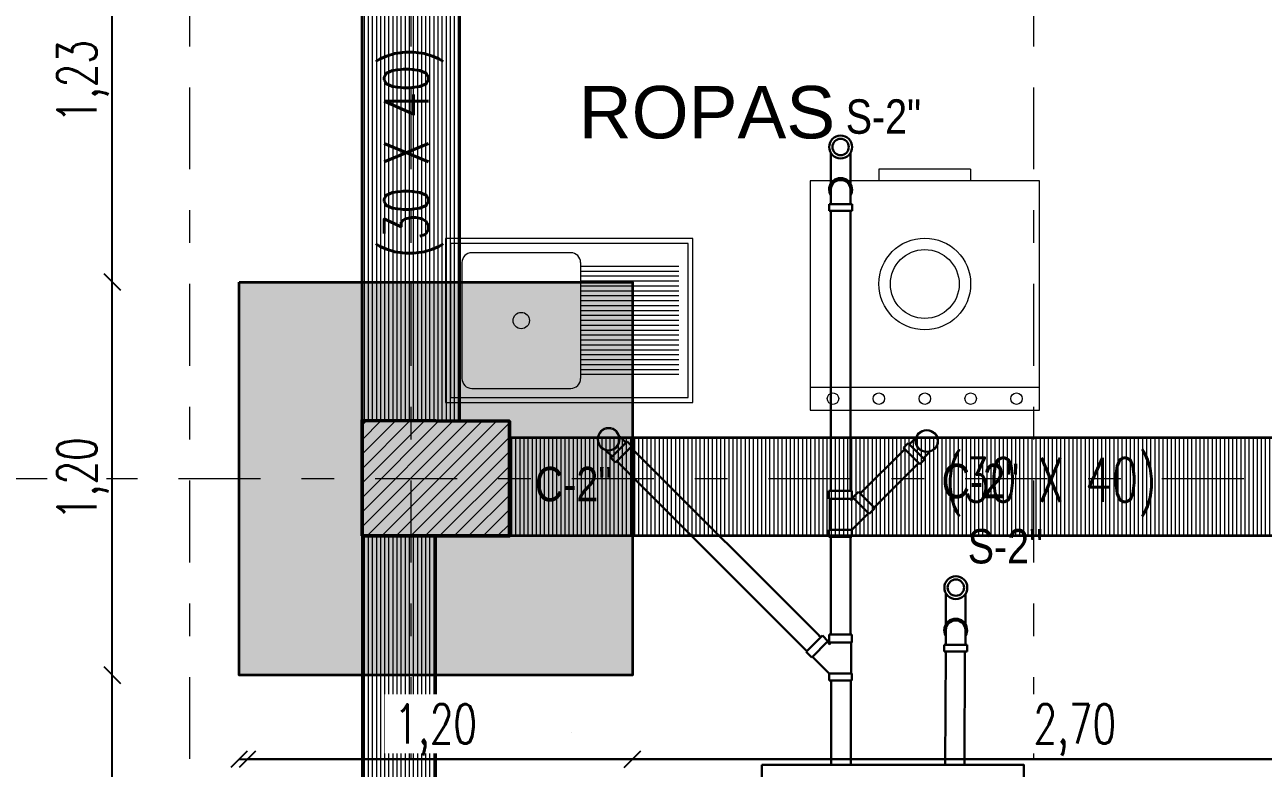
# Model space of a CAD drawing. Header units: metres. Extents: x -50 to 76, y -61 to 14.
# Drawn here: x -46.885 to -43.106, y 0.541 to 2.81 of the extents above; entities that cross this region are included whole.
import ezdxf

# ---------------------------------------------------------------- set-up
doc = ezdxf.new("R2010")
doc.units = ezdxf.units.M
doc.header["$MEASUREMENT"] = 0
doc.linetypes.add('CENTERX2', pattern=[4, 2.5, -0.5, 0.5, -0.5])
doc.linetypes.add('DASHDOT2', pattern=[0.5, 0.25, -0.125, 0, -0.125])
doc.layers.add('1 BAN', color=57, linetype='Continuous')
for name, color, linetype, lineweight in [('1 COLUMNAS', 1, 'Continuous', 50), ('1 MUEBLES', 46, 'Continuous', 18), ('1 TEXTOS', 4, 'Continuous', 20), ('_TXT1', 7, 'Continuous', 0), ('A. NEGRAS', 3, 'Continuous', 30), ('ACHUR', 4, 'Continuous', 15), ('CORTE', 6, 'Continuous', 35), ('COTAS', 251, 'Continuous', 35), ('EJES', 251, 'CENTERX2', 0), ('RELLENOS', 185, 'Continuous', 0), ('TEXTURA', 1, 'Continuous', 0)]:
    doc.layers.add(name, color=color, linetype=linetype, lineweight=lineweight)
doc.styles.add('Estilo_Generado_1', font='arial.ttf')
doc.styles.add('jairo', font='ARIALN.TTF')
doc.styles.add('ROMANS', font='romans', dxfattribs={"width": 0.7})
doc.dimstyles.new('Copy of ISO-25', dxfattribs={"dimtxt": 0.12, "dimasz": 0.05, "dimexe": 1.25, "dimexo": 0.625, "dimgap": 0.018, "dimtad": 1, "dimzin": 4, "dimtxsty": 'ROMANS', "dimblk": 'OBLIQUE', "dimcen": 2.5, "dimse1": 1, "dimse2": 1, "dimclrd": 251, "dimclrt": 14, "dimadec": 0, "dimazin": 0, "dimtfac": 1, "dimtix": 1, "dimtmove": 0, "dimatfit": 3, "dimldrblk": 'OBLIQUE', "dimfxl": 1, "dimtfill": 1, "dimarcsym": 0})
pattern_1 = [(90, (-1833.924058, 1025.599969), (-0.0125, 0), [])]

# ---------------------------------------------------------------- blocks, each defined once
blk = doc.blocks.new('_Oblique')
at = {"color": 0, "linetype": 'ByBlock', "lineweight": -2}
blk.add_line((-0.5, -0.5), (0.5, 0.5), dxfattribs=at)
blk = doc.blocks.new('*D198')
at = {"layer": 'COTAS', "color": 251, "lineweight": -2, "transparency": 16777216}
blk.add_line((-46.2314, 0.5685), (-45.0314, 0.5685), dxfattribs=at)
at = {"layer": 'Defpoints', "color": 0, "transparency": 16777216}
for p in [(-46.2314, 0.825), (-45.0314, 0.825), (-45.0314, 0.5685)]:
    blk.add_point(p, dxfattribs=at)
at = {"layer": 'COTAS', "color": 251, "lineweight": -2, "transparency": 16777216, "xscale": 0.05, "yscale": 0.05, "zscale": 0.05, "rotation": 180}
blk.add_blockref('_Oblique', (-46.2314, 0.5685), dxfattribs=at)
at = {"layer": 'COTAS', "color": 251, "lineweight": -2, "transparency": 16777216, "xscale": 0.05, "yscale": 0.05, "zscale": 0.05}
blk.add_blockref('_Oblique', (-45.0314, 0.5685), dxfattribs=at)
at = {"layer": 'COTAS', "color": 14, "transparency": 16777216, "insert": (-45.6314, 0.6579), "char_height": 0.12, "attachment_point": 5, "style": 'ROMANS', "bg_fill": 3, "box_fill_scale": 1.25, "bg_fill_color": 256, "bg_fill_true_color": 13158600, "bg_fill_transparency": 0}
blk.add_mtext('1,20', dxfattribs=at)
blk = doc.blocks.new('*D199')
at = {"layer": 'COTAS', "color": 251, "lineweight": -2, "transparency": 16777216}
blk.add_line((-45.0314, 0.5685), (-42.3314, 0.5685), dxfattribs=at)
at = {"layer": 'Defpoints', "color": 0, "transparency": 16777216}
for p in [(-45.0314, 0.825), (-42.3314, 0.675), (-42.3314, 0.5685)]:
    blk.add_point(p, dxfattribs=at)
at = {"layer": 'COTAS', "color": 251, "lineweight": -2, "transparency": 16777216, "xscale": 0.05, "yscale": 0.05, "zscale": 0.05, "rotation": 180}
blk.add_blockref('_Oblique', (-45.0314, 0.5685), dxfattribs=at)
at = {"layer": 'COTAS', "color": 251, "lineweight": -2, "transparency": 16777216, "xscale": 0.05, "yscale": 0.05, "zscale": 0.05}
blk.add_blockref('_Oblique', (-42.3314, 0.5685), dxfattribs=at)
at = {"layer": 'COTAS', "color": 14, "transparency": 16777216, "insert": (-43.6814, 0.6579), "char_height": 0.12, "attachment_point": 5, "style": 'ROMANS', "bg_fill": 3, "box_fill_scale": 1.25, "bg_fill_color": 256, "bg_fill_true_color": 13158600, "bg_fill_transparency": 0}
blk.add_mtext('2,70', dxfattribs=at)
blk = doc.blocks.new('*D207')
at = {"layer": 'COTAS', "color": 251, "lineweight": -2, "transparency": 16777216}
blk.add_line((-26.8564, 0.5685), (-46.2064, 0.5685), dxfattribs=at)
at = {"layer": 'Defpoints', "color": 0, "transparency": 16777216}
for p in [(-26.8564, 0.875), (-46.2064, 0.5685), (-46.2064, -0.45)]:
    blk.add_point(p, dxfattribs=at)
at = {"layer": 'COTAS', "color": 251, "lineweight": -2, "transparency": 16777216, "xscale": 0.05, "yscale": 0.05, "zscale": 0.05, "rotation": 180}
blk.add_blockref('_Oblique', (-46.2064, 0.5685), dxfattribs=at)
at = {"layer": 'COTAS', "color": 251, "lineweight": -2, "transparency": 16777216, "xscale": 0.05, "yscale": 0.05, "zscale": 0.05}
blk.add_blockref('_Oblique', (-26.8564, 0.5685), dxfattribs=at)
at = {"layer": 'COTAS', "color": 14, "transparency": 16777216, "insert": (-36.5314, 0.6579), "char_height": 0.12, "attachment_point": 5, "style": 'ROMANS', "bg_fill": 3, "box_fill_scale": 1.25, "bg_fill_color": 256, "bg_fill_true_color": 13158600, "bg_fill_transparency": 0}
blk.add_mtext('19,35', dxfattribs=at)
blk = doc.blocks.new('*D259')
at = {"layer": 'COTAS', "color": 251, "lineweight": -2, "transparency": 16777216}
blk.add_line((-46.6184, -0.45), (-46.6184, 0.825), dxfattribs=at)
at = {"layer": 'Defpoints', "color": 0, "transparency": 16777216}
for p in [(-46.6184, 0.825), (-45.0314, 0.825), (-45.2064, -0.45)]:
    blk.add_point(p, dxfattribs=at)
at = {"layer": 'COTAS', "color": 251, "lineweight": -2, "transparency": 16777216, "xscale": 0.05, "yscale": 0.05, "zscale": 0.05}
for p, rotation in [((-46.6184, 0.825), 90), ((-46.6184, -0.45), 270)]:
    blk.add_blockref('_Oblique', p, dxfattribs=dict(at, rotation=rotation))
at = {"layer": 'COTAS', "color": 14, "transparency": 16777216, "insert": (-46.7078, 0.1875), "char_height": 0.12, "attachment_point": 5, "rotation": 90, "style": 'ROMANS', "bg_fill": 3, "box_fill_scale": 1.25, "bg_fill_color": 256, "bg_fill_true_color": 13158600, "bg_fill_transparency": 0}
blk.add_mtext('1,28', dxfattribs=at)
blk = doc.blocks.new('*D260')
at = {"layer": 'COTAS', "color": 251, "lineweight": -2, "transparency": 16777216}
blk.add_line((-46.6184, 0.825), (-46.6184, 2.025), dxfattribs=at)
at = {"layer": 'Defpoints', "color": 0, "transparency": 16777216}
for p in [(-46.6184, 2.025), (-45.0314, 2.025), (-45.0314, 0.825)]:
    blk.add_point(p, dxfattribs=at)
at = {"layer": 'COTAS', "color": 251, "lineweight": -2, "transparency": 16777216, "xscale": 0.05, "yscale": 0.05, "zscale": 0.05}
for p, rotation in [((-46.6184, 2.025), 90), ((-46.6184, 0.825), 270)]:
    blk.add_blockref('_Oblique', p, dxfattribs=dict(at, rotation=rotation))
at = {"layer": 'COTAS', "color": 14, "transparency": 16777216, "insert": (-46.7078, 1.425), "char_height": 0.12, "attachment_point": 5, "rotation": 90, "style": 'ROMANS', "bg_fill": 3, "box_fill_scale": 1.25, "bg_fill_color": 256, "bg_fill_true_color": 13158600, "bg_fill_transparency": 0}
blk.add_mtext('1,20', dxfattribs=at)
blk = doc.blocks.new('*D261')
at = {"layer": 'COTAS', "color": 251, "lineweight": -2, "transparency": 16777216}
blk.add_line((-46.6184, 2.025), (-46.6184, 3.25), dxfattribs=at)
at = {"layer": 'Defpoints', "color": 0, "transparency": 16777216}
for p in [(-46.6184, 3.25), (-45.0314, 3.25), (-45.0314, 2.025)]:
    blk.add_point(p, dxfattribs=at)
at = {"layer": 'COTAS', "color": 251, "lineweight": -2, "transparency": 16777216, "xscale": 0.05, "yscale": 0.05, "zscale": 0.05}
for p, rotation in [((-46.6184, 3.25), 90), ((-46.6184, 2.025), 270)]:
    blk.add_blockref('_Oblique', p, dxfattribs=dict(at, rotation=rotation))
at = {"layer": 'COTAS', "color": 14, "transparency": 16777216, "insert": (-46.7078, 2.6375), "char_height": 0.12, "attachment_point": 5, "rotation": 90, "style": 'ROMANS', "bg_fill": 3, "box_fill_scale": 1.25, "bg_fill_color": 256, "bg_fill_true_color": 13158600, "bg_fill_transparency": 0}
blk.add_mtext('1,23', dxfattribs=at)
blk = doc.blocks.new('Muko05pl')
at = {"color": 0, "linetype": 'ByBlock'}
for p, q in [((0.35, -0.025), (-0.35, -0.025)), ((-0.35, -0.025), (-0.35, -0.725)), ((0.35, -0.725), (0.35, -0.025)), ((0.35, -0.095), (-0.35, -0.095)), ((-0.35, -0.725), (0.35, -0.725)), ((-0.14, -0.76), (-0.14, -0.725)), ((0.14, -0.76), (0.14, -0.725)), ((-0.14, -0.76), (0.14, -0.76))]:
    blk.add_line(p, q, dxfattribs=at)
for centre, radius in [((-0.28, -0.06), 0.0175), ((-0.14, -0.06), 0.0175), ((0, -0.06), 0.0175), ((0.14, -0.06), 0.0175), ((0.28, -0.06), 0.0175), ((0, -0.41), 0.14), ((0, -0.41), 0.105)]:
    blk.add_circle(centre, radius, dxfattribs=at)
blk = doc.blocks.new('LAVAD-1P')
at = {"color": 0, "ltscale": 0.2}
for p, q in [((0.5, 0.3775), (0, 0.3775)), ((0, 0.3775), (0, -0.3775)), ((0.485, 0.3625), (0.015, 0.3625)), ((0.015, 0.3625), (0.015, -0.3625)), ((0.485, -0.3625), (0.485, 0.3625)), ((0.5, -0.3775), (0.5, 0.3775)), ((0.085, 0.3345), (0.085, 0.0345)), ((0.1, 0.3345), (0.1, 0.0345)), ((0.115, 0.3345), (0.115, 0.0345)), ((0.13, 0.3345), (0.13, 0.0345)), ((0.145, 0.3345), (0.145, 0.0345)), ((0.16, 0.3345), (0.16, 0.0345)), ((0.175, 0.3345), (0.175, 0.0345)), ((0.19, 0.3345), (0.19, 0.0345)), ((0.205, 0.3345), (0.205, 0.0345)), ((0.22, 0.3345), (0.22, 0.0345)), ((0.235, 0.3345), (0.235, 0.0345)), ((0.25, 0.3345), (0.25, 0.0345)), ((0.265, 0.3345), (0.265, 0.0345)), ((0.28, 0.3345), (0.28, 0.0345)), ((0.295, 0.3345), (0.295, 0.0345)), ((0.31, 0.3345), (0.31, 0.0345)), ((0.325, 0.3345), (0.325, 0.0345)), ((0.34, 0.3345), (0.34, 0.0345)), ((0.355, 0.3345), (0.355, 0.0345)), ((0.37, 0.3345), (0.37, 0.0345)), ((0.385, 0.3345), (0.385, 0.0345)), ((0.4, 0.3345), (0.4, 0.0345)), ((0.415, 0.3345), (0.415, 0.0345)), ((0.043, 0.0045), (0.043, -0.2975)), ((0.073, 0.0345), (0.427, 0.0345)), ((0.457, -0.2975), (0.457, 0.0045)), ((0.073, -0.3275), (0.427, -0.3275)), ((0, -0.3775), (0.5, -0.3775)), ((0.015, -0.3625), (0.485, -0.3625))]:
    blk.add_line(p, q, dxfattribs=at)
blk.add_circle((0.25, -0.1465), 0.025, dxfattribs=at)
for centre, start, end in [((0.073, 0.0045), 90, 180), ((0.427, 0.0045), 360, 90), ((0.073, -0.2975), 180, 270), ((0.427, -0.2975), 270, 360)]:
    blk.add_arc(centre, 0.03, start, end, dxfattribs=at)
blk = doc.blocks.new('SIFON-SUP')
for p, q in [((-0.0175, -0.01), (-0.0175, 0)), ((-0.0175, 0), (0.0175, 0)), ((0.0175, -0.01), (0.0175, 0)), ((-0.0175, -0.01), (0.0175, -0.01)), ((-0.015, -0.0325), (-0.015, -0.01)), ((0.015, -0.0325), (0.015, -0.01)), ((-0.015, -0.0415), (-0.015, -0.0885)), ((0.015, -0.0415), (0.015, -0.0885))]:
    blk.add_line(p, q)
for radius in [0.0175, 0.0125]:
    blk.add_circle((0, -0.0975), radius)
for radius, start, end in [(0.0175, 148.9973, 31.0027), (0.015, 180, 0)]:
    blk.add_arc((0, -0.0325), radius, start, end)
blk = doc.blocks.new('CODO-SUP 2')
for p, q in [((-0.0548, 0.0706), (-0.0548, 0.102)), ((-0.0548, 0.102), (0.055, 0.102)), ((-0.0548, 0.0706), (0.055, 0.0706)), ((-0.047, 0.0706), (-0.047, 0.0283)), ((0.0472, 0.0706), (0.0472, 0.0283)), ((0.055, 0.0706), (0.055, 0.102))]:
    blk.add_line(p, q)
at = {"lineweight": 0, "ltscale": 0.02}
for radius in [0.055, 0.05]:
    blk.add_circle((0, 0), radius, dxfattribs=at)
blk = doc.blocks.new('FGFG+')
at = {"layer": 'A. NEGRAS'}
for p, q in [((2784.5126, 1108.6337), (2784.5297, 1108.6509)), ((2784.5793, 1108.6013), (2784.5297, 1108.6509)), ((2784.5318, 1108.6488), (2784.5369, 1108.654)), ((2784.5145, 1108.6318), (2784.4638, 1108.581)), ((2784.5126, 1108.6337), (2784.5622, 1108.5841)), ((2784.5622, 1108.5841), (2784.5793, 1108.6013)), ((2784.5742, 1108.6064), (2784.5794, 1108.6116)), ((2784.4422, 1108.581), (2784.4638, 1108.581)), ((2784.4422, 1108.581), (2784.4422, 1108.5109)), ((2784.4638, 1108.581), (2784.4638, 1108.5109)), ((2784.5603, 1108.586), (2784.5526, 1108.5783)), ((2784.5526, 1108.5783), (2784.5581, 1108.5783)), ((2784.5581, 1108.581), (2784.5824, 1108.581)), ((2784.5581, 1108.581), (2784.5581, 1108.5109)), ((2784.5824, 1108.581), (2784.5824, 1108.5109)), ((2784.4422, 1108.5109), (2784.4638, 1108.5109)), ((2784.4638, 1108.5136), (2784.5581, 1108.5136)), ((2784.5581, 1108.5109), (2784.5824, 1108.5109))]:
    blk.add_line(p, q, dxfattribs=at)
blk = doc.blocks.new('*E45')
at = {"lineweight": 0, "ltscale": 0.02}
blk.add_ellipse((-0.0784, 0.0784), major_axis=(-0.0356, 0.0663), ratio=0.416218, start_param=4.837315, end_param=4.838667, dxfattribs=at)

msp = doc.modelspace()

# ---------------------------------------------------------------- hatches: boundary and pattern name
at = {"layer": 'RELLENOS'}
h = msp.add_hatch(dxfattribs=at)
h.set_pattern_fill('ANSI31', color=256, scale=0.1, angle=45, style=0)
h.set_pattern_definition(pattern_1)
h.paths.add_polyline_path([(-41.8064, 5.0462), (-41.8064, 5.35), (-45.5558, 4.7501), (-45.5558, 4.4463)])
h.paths.add_polyline_path([(-37.5564, 5.35), (-41.4564, 5.35), (-41.4564, 5.05), (-37.5564, 5.05)])
h.paths.add_polyline_path([(-37.2064, 4.75), (-37.5064, 4.75), (-37.5064, 2.55), (-37.2064, 2.55)])
h.paths.add_polyline_path([(-41.4814, 5.15), (-41.7814, 5.15), (-41.7814, 2.3), (-41.4814, 2.3)])
h.paths.add_polyline_path([(-32.7064, 3.9), (-33.0064, 3.9), (-33.0064, 1.55), (-32.7064, 1.55)])
h.paths.add_polyline_path([(-31.2564, 3.9), (-31.5564, 3.9), (-31.5564, 2.1), (-31.2564, 2.1)])
h.paths.add_polyline_path([(-27.0564, 4.2), (-32.6364, 4.2), (-32.6364, 3.9), (-27.0768, 3.9), (-27.0564, 3.9544)])
h.paths.add_polyline_path([(-26.7564, 3.9), (-27.0564, 3.9), (-27.0768, 3.9), (-27.6564, 2.3544), (-27.6564, -2.65), (-27.3564, -2.65), (-27.3564, 1.25), (-27.5564, 1.25), (-27.5564, 2.3), (-27.3564, 2.3), (-27.336, 2.3544)])
h.paths.add_polyline_path([(-27.6564, 1.55), (-31.2564, 1.55), (-31.2564, 1.25), (-27.6564, 1.25)])
h.paths.add_polyline_path([(-31.5564, 1.55), (-37.2064, 1.55), (-37.2064, 1.25), (-31.5564, 1.25)])
h.paths.add_polyline_path([(-37.5564, 1.55), (-41.4564, 1.55), (-41.4564, 1.25), (-37.5564, 1.25)])
h.paths.add_polyline_path([(-41.8064, 1.55), (-45.4064, 1.55), (-45.4064, 1.25), (-41.8064, 1.25)])
h.paths.add_polyline_path([(-45.5579, 3.55), (-45.855, 3.55), (-45.8564, 1.6027), (-45.5594, 1.6013)])
h.paths.add_polyline_path([(-44.1517, 1.2538), (-43.3573, 1.2538), (-43.3573, 1.25), (-44.1517, 1.25)])
h = msp.add_hatch(dxfattribs=at)
h.set_pattern_fill('ANSI31', color=256, scale=0.1, angle=45, style=0)
h.set_pattern_definition(pattern_1)
h.paths.add_polyline_path([(-45.6314, 1.25), (-45.8564, 1.25), (-45.8564, -0.8), (-45.6314, -0.8)])
at = {"layer": 'TEXTURA', "true_color": 0x999999}
h = msp.add_hatch(color=253, dxfattribs=at)
h.dxf.hatch_style = 1
h.paths.add_polyline_path([(-46.3064, 3.25), (-45.1064, 3.25), (-45.1064, 5.05), (-46.3064, 5.05)])
h.paths.add_polyline_path([(-42.3298, 4.55), (-40.9298, 4.55), (-40.9298, 5.95), (-42.3298, 5.95)])
h.paths.add_polyline_path([(-36.8646, 6.125), (-37.8646, 6.125), (-37.8646, 4.525), (-36.8646, 4.525)])
h.paths.add_polyline_path([(-32.3214, 4.8), (-33.3214, 4.8), (-33.3214, 3.6), (-32.3214, 3.6)])
h.paths.add_polyline_path([(-30.8064, 2.675), (-32.0064, 2.675), (-32.0064, 0.675), (-30.8064, 0.675)])
h.paths.add_polyline_path([(-26.8564, 2.675), (-27.4564, 2.675), (-28.0564, 2.675), (-28.0564, 0.875), (-26.8564, 0.875)])
h.paths.add_polyline_path([(-27.4064, 3.6499), (-26.4064, 3.6499), (-26.4064, 4.8499), (-27.4064, 4.8499)])
h.paths.add_polyline_path([(-36.7814, 2.8), (-37.3814, 2.8), (-37.9814, 2.8), (-37.9814, 1), (-36.7814, 1)])
h.paths.add_polyline_path([(-40.9314, 1.08), (-40.9314, 2.475), (-42.3314, 2.475), (-42.3314, 1.08)])
h.paths.add_polyline_path([(-46.2314, 0.825), (-45.0314, 0.825), (-45.0314, 2.025), (-46.2314, 2.025)])
h.paths.add_polyline_path([(-45.2064, -0.45), (-46.2064, -0.45), (-46.2064, -1.45), (-45.2064, -1.45)])
h.paths.add_polyline_path([(-43.4564, -1.45), (-42.4564, -1.45), (-42.4564, -0.45), (-43.4564, -0.45)])
h.paths.add_polyline_path([(-42.3064, -2.251), (-43.3064, -2.251), (-43.3064, -3.251), (-42.3064, -3.251)])
h.paths.add_polyline_path([(-46.4564, -3.85), (-46.4564, -4.85), (-44.6564, -4.85), (-44.6564, -3.85)])
h.paths.add_polyline_path([(-44.0064, -3.85), (-44.0064, -4.85), (-42.2064, -4.85), (-42.2064, -3.85)])
h.paths.add_polyline_path([(-38.1064, -3.85), (-39.1064, -3.85), (-39.1064, -4.85), (-38.1064, -4.85)])
h.paths.add_polyline_path([(-38.2314, -1.85), (-39.2314, -1.85), (-39.2314, -3.15), (-38.2314, -3.15)])
h.paths.add_polyline_path([(-36.1064, -3.725), (-36.7064, -3.725), (-37.3064, -3.725), (-37.3064, -5.525), (-36.1064, -5.525)])
h.paths.add_polyline_path([(-30.8064, -3.525), (-32.0064, -3.525), (-32.0064, -5.725), (-30.8064, -5.725)])
h.paths.add_polyline_path([(-26.9064, -2.1), (-28.1064, -2.1), (-28.1064, -4.3), (-26.9064, -4.3)])
h.paths.add_polyline_path([(-36.1064, -7.175), (-36.7064, -7.175), (-37.3064, -7.175), (-37.3064, -8.975), (-36.1064, -8.975)])
at = {"layer": 'TEXTURA'}
h = msp.add_hatch(dxfattribs=at)
h.set_pattern_fill('ANSI31', color=1, scale=0.25)
h.set_pattern_definition([(45, (-1866.976104, 942.824767), (-0.0220970869, 0.0220970869), [])])
h.paths.add_polyline_path([(-41.4564, 5.35), (-41.8064, 5.35), (-41.8064, 5.15), (-41.4564, 5.15)])
h.paths.add_polyline_path([(-37.2064, 5.9), (-37.5564, 5.9), (-37.5564, 5.75), (-37.5564, 4.75), (-37.3814, 4.75), (-37.2064, 4.75)])
h.paths.add_polyline_path([(-37.2064, 2.55), (-37.5564, 2.55), (-37.5564, 1.6), (-37.5564, 1.25), (-37.2064, 1.25), (-37.2064, 1.6)])
h.paths.add_polyline_path([(-31.2564, 2.1), (-31.5564, 2.1), (-31.5564, 1.25), (-31.2564, 1.25), (-31.2564, 1.6)])
h.paths.add_polyline_path([(-32.6364, 4.55), (-33.0064, 4.55), (-33.0064, 3.9), (-32.6364, 3.9), (-32.6364, 4.25)])
h.paths.add_polyline_path([(-26.7564, 4.55), (-27.0564, 4.55), (-27.0564, 3.9), (-26.7564, 3.9)])
h.paths.add_polyline_path([(-27.3564, -2.65), (-27.7064, -2.65), (-27.7064, -3.75), (-27.3564, -3.75), (-27.3564, -3.45)])
h.paths.add_polyline_path([(-31.2564, -3.95), (-31.5564, -3.95), (-31.5564, -5.3), (-31.2564, -5.3)])
h.paths.add_polyline_path([(-36.5064, -3.95), (-36.9064, -3.95), (-36.9064, -5.3), (-36.5064, -5.3)])
h.paths.add_polyline_path([(-36.5064, -7.4), (-36.9064, -7.4), (-36.9064, -8.75), (-36.5064, -8.75)])
h.paths.add_polyline_path([(-38.4064, -4.2), (-38.8564, -4.2), (-38.8564, -4.5), (-38.6064, -4.5), (-38.4064, -4.5)])
h.paths.add_polyline_path([(-38.6064, -2.1), (-38.8564, -2.1), (-38.8564, -2.9), (-38.6064, -2.9)])
h.paths.add_polyline_path([(-42.6564, -2.601), (-42.9564, -2.601), (-42.9564, -2.901), (-42.8064, -2.901), (-42.8064, -2.9), (-42.6564, -2.9)])
h.paths.add_polyline_path([(-42.8064, -4.2), (-43.1064, -4.2), (-43.4064, -4.2), (-43.4064, -4.5), (-42.8064, -4.5)])
h.paths.add_polyline_path([(-45.2564, -4.2), (-45.8564, -4.2), (-45.8564, -4.5), (-45.5564, -4.5), (-45.2564, -4.5)])
h.paths.add_polyline_path([(-45.5564, -0.8), (-45.8564, -0.8), (-45.8564, -1.1), (-45.5564, -1.1)])
h.paths.add_polyline_path([(-42.8064, -0.8), (-43.1064, -0.8), (-43.1064, -1.1), (-42.8064, -1.1)])
h.paths.add_polyline_path([(-45.4064, 1.6), (-45.6294, 1.6013), (-45.8564, 1.6013), (-45.8564, 1.25), (-45.6314, 1.25), (-45.4064, 1.25)])
h.paths.add_polyline_path([(-41.4564, 2.3), (-41.8064, 2.3), (-41.8064, 1.25), (-41.4564, 1.25)])

# ---------------------------------------------------------------- linework, layer by layer
at = {"layer": '1 COLUMNAS'}
msp.add_lwpolyline([(-45.8564, 1.25), (-45.8564, 1.6027), (-45.4064, 1.6), (-45.4064, 1.25)], close=True, dxfattribs=at)
at = {"layer": 'A. NEGRAS'}
for p, q in [((-44.426, 1.3876), (-44.426, 2.2422)), ((-44.366, 1.3876), (-44.366, 2.2422)), ((-44.4568, 0.9406), (-45.0365, 1.5203)), ((-44.336, 1.3794), (-44.2005, 1.5149)), ((-44.4992, 0.8982), (-45.0789, 1.4779)), ((-44.2935, 1.337), (-44.158, 1.4725)), ((-44.426, 0.9488), (-44.426, 1.2474)), ((-44.366, 0.9488), (-44.366, 1.2474))]:
    msp.add_line(p, q, dxfattribs=at)
at = {"layer": 'CORTE', "color": 1}
msp.add_lwpolyline([(-46.2314, 2.025), (-45.0314, 2.025), (-45.0314, 0.825), (-46.2314, 0.825), (-46.2314, 2.025)], dxfattribs=at)
at = {"layer": 'COTAS'}
for points in [[(-45.5594, 1.6013), (-45.8564, 1.6013), (-45.8564, 3.55), (-45.5594, 3.55)], [(-45.4064, 1.55), (-41.8064, 1.55), (-41.8064, 1.25), (-45.4064, 1.25)], [(-45.8564, -0.8), (-45.6314, -0.8), (-45.6314, 1.25), (-45.8564, 1.25)]]:
    msp.add_lwpolyline(points, close=True, dxfattribs=at)
at = {"layer": 'EJES', "linetype": 'DASHDOT2'}
for p, q in [((-46.3814, -10.2308), (-46.3814, 7.233)), ((-46.3814, -10.2308), (-46.3814, 7.233)), ((-45.7064, -10.2308), (-45.7064, 7.233)), ((-45.7064, -10.2308), (-45.7064, 7.233)), ((-43.8064, -10.2308), (-43.8064, 7.233)), ((-43.8064, -10.2308), (-43.8064, 7.233)), ((-47.6161, 1.425), (-24.007, 1.425))]:
    msp.add_line(p, q, dxfattribs=at)

# ---------------------------------------------------------------- block references
at = {"layer": '1 MUEBLES'}
for name, p, rotation in [('Muko05pl', (-44.1392, 1.6091), 180), ('LAVAD-1P', (-45.224, 2.1575), 270)]:
    msp.add_blockref(name, p, dxfattribs=dict(at, rotation=rotation))
at = {"layer": 'A. NEGRAS'}
for name, p, xscale, yscale, zscale, rotation in [('SIFON-SUP', (-44.396, 2.2422), 1.999999999985972, 1.999999999985972, 1.999999999985972, 179.9999999989488), ('CODO-SUP 2', (-45.1038, 1.5451), -0.6382431628706932, 0.6382431628706932, 0.6382431628706932, 225), ('CODO-SUP 2', (-44.1332, 1.5397), 0.6382431628706932, 0.6382431628706932, 0.6382431628706932, 135.0000000000001), ('SIFON-SUP', (-44.0452, 0.8973), 1.999999999985972, 1.999999999985972, 1.999999999985972, 179.7514782448537)]:
    msp.add_blockref(name, p, dxfattribs=dict(at, xscale=xscale, yscale=yscale, zscale=zscale, rotation=rotation))
at = {"layer": 'ACHUR', "xscale": -1, "rotation": 270}
msp.add_blockref('FGFG+', (-1152.9424, -2783.1948), dxfattribs=at)

# ---------------------------------------------------------------- texts
at = {"layer": '1 TEXTOS', "insert": (-45.195, 2.6235), "char_height": 0.16, "attachment_point": 1, "style": 'Estilo_Generado_1'}
msp.add_mtext('\\A1;{\\pql;\\fArial|b0|i0|c0|p34;ROPAS}', dxfattribs=at)
at = {"layer": '_TXT1', "insert": (-45.6988, 2.4199, 15.4566), "char_height": 0.13465, "width": 4.508202, "attachment_point": 5, "rotation": 90, "style": 'ROMANS'}
msp.add_mtext('(30 X 40)', dxfattribs=at)
at = {"layer": '_TXT1', "insert": (-43.7545, 1.399, 15.4566), "char_height": 0.13465, "width": 4.508202, "attachment_point": 5, "style": 'ROMANS'}
msp.add_mtext('(30 X 40)', dxfattribs=at)
at = {"layer": 'A. NEGRAS', "char_height": 0.105, "width": 1.6947, "style": 'jairo'}
for s, insert, attachment_point in [('S-2"', (-44.1505, 2.5827), 3), ('C-2"', (-45.329, 1.4607), 1), ('C-2"', (-44.088, 1.4702), 1), ('S-2"', (-43.7782, 1.2711), 3)]:
    msp.add_mtext(s, dxfattribs=dict(at, insert=insert, attachment_point=attachment_point))

# ---------------------------------------------------------------- next in the draw order: dimensions: what is measured, and where the dimension line sits
at = {"layer": 'COTAS'}
dim = msp.add_linear_dim(base=(-45.0314, 0.5685), p1=(-46.2314, 0.825), p2=(-45.0314, 0.825), dimstyle='Copy of ISO-25', dxfattribs=at)
dim.commit()
dim.dimension.update_dxf_attribs({"geometry": '*D198', "text_midpoint": (-45.6314, 0.6579)})

# ---------------------------------------------------------------- next in the draw order: dimensions: what is measured, and where the dimension line sits
dim = msp.add_linear_dim(base=(-42.3314, 0.5685), p1=(-45.0314, 0.825), p2=(-42.3314, 0.675), dimstyle='Copy of ISO-25', override={"dimtmove": 1}, dxfattribs=at)
dim.commit()
dim.dimension.update_dxf_attribs({"geometry": '*D199', "text_midpoint": (-43.6814, 0.6579)})

# ---------------------------------------------------------------- next in the draw order: dimensions: what is measured, and where the dimension line sits
dim = msp.add_linear_dim(base=(-46.2064, 0.5685), p1=(-26.8564, 0.875), p2=(-46.2064, -0.45), dimstyle='Copy of ISO-25', override={"dimtmove": 1}, dxfattribs=at)
dim.commit()
dim.dimension.update_dxf_attribs({"geometry": '*D207', "text_midpoint": (-36.5314, 0.6579)})

# ---------------------------------------------------------------- next in the draw order: linework, layer by layer
at = {"layer": '1 BAN', "lineweight": 30}
msp.add_lwpolyline([(-44.6365, 0.5508), (-43.8365, 0.5508), (-43.8365, -0.2492), (-44.6365, -0.2492)], close=True, dxfattribs=at)
at = {"layer": 'A. NEGRAS'}
for p, q in [((-44.0767, 0.5508), (-44.0752, 0.8974)), ((-44.0182, 0.5508), (-44.0167, 0.8971)), ((-44.4249, 0.8086), (-44.4249, 0.5508)), ((-44.3649, 0.8086), (-44.3649, 0.5508))]:
    msp.add_line(p, q, dxfattribs=at)

# ---------------------------------------------------------------- next in the draw order: block references
at = {"layer": 'A. NEGRAS', "extrusion": (0, 0, -1), "xscale": 1.060590139629737, "yscale": 1.060590139629737, "zscale": 1.060590139629737, "rotation": 270}
msp.add_blockref('*E45', (45.1109, 0.5899), dxfattribs=at)
at = {"layer": 'ACHUR', "rotation": 90.00000000000001}
msp.add_blockref('FGFG+', (1064.1496, -2783.6336), dxfattribs=at)

# ---------------------------------------------------------------- next in the draw order: dimensions: what is measured, and where the dimension line sits
at = {"layer": 'COTAS'}
dim = msp.add_linear_dim(base=(-46.6184, 2.025), p1=(-45.0314, 0.825), p2=(-45.0314, 2.025), angle=90, dimstyle='Copy of ISO-25', override={"dimtmove": 1}, dxfattribs=at)
dim.commit()
dim.dimension.update_dxf_attribs({"geometry": '*D260', "text_midpoint": (-46.7078, 1.425)})

# ---------------------------------------------------------------- next in the draw order: dimensions: what is measured, and where the dimension line sits
for base, p1, p2, picture, middle in [((-46.6183880726, 3.25), (-45.0314491708, 2.025), (-45.0314491708, 3.25), '*D261', (-46.7078166441, 2.6375)), ((-46.6183880726, 0.825), (-45.2064491708, -0.4500000013), (-45.0314491708, 0.825), '*D259', (-46.7078166441, 0.1874999993))]:
    dim = msp.add_linear_dim(base=base, p1=p1, p2=p2, angle=90, dimstyle='Copy of ISO-25', override={"dimtmove": 1}, dxfattribs=at)
    dim.commit()
    dim.dimension.update_dxf_attribs({"geometry": picture, "text_midpoint": middle})

doc.saveas('drawing.dxf')
